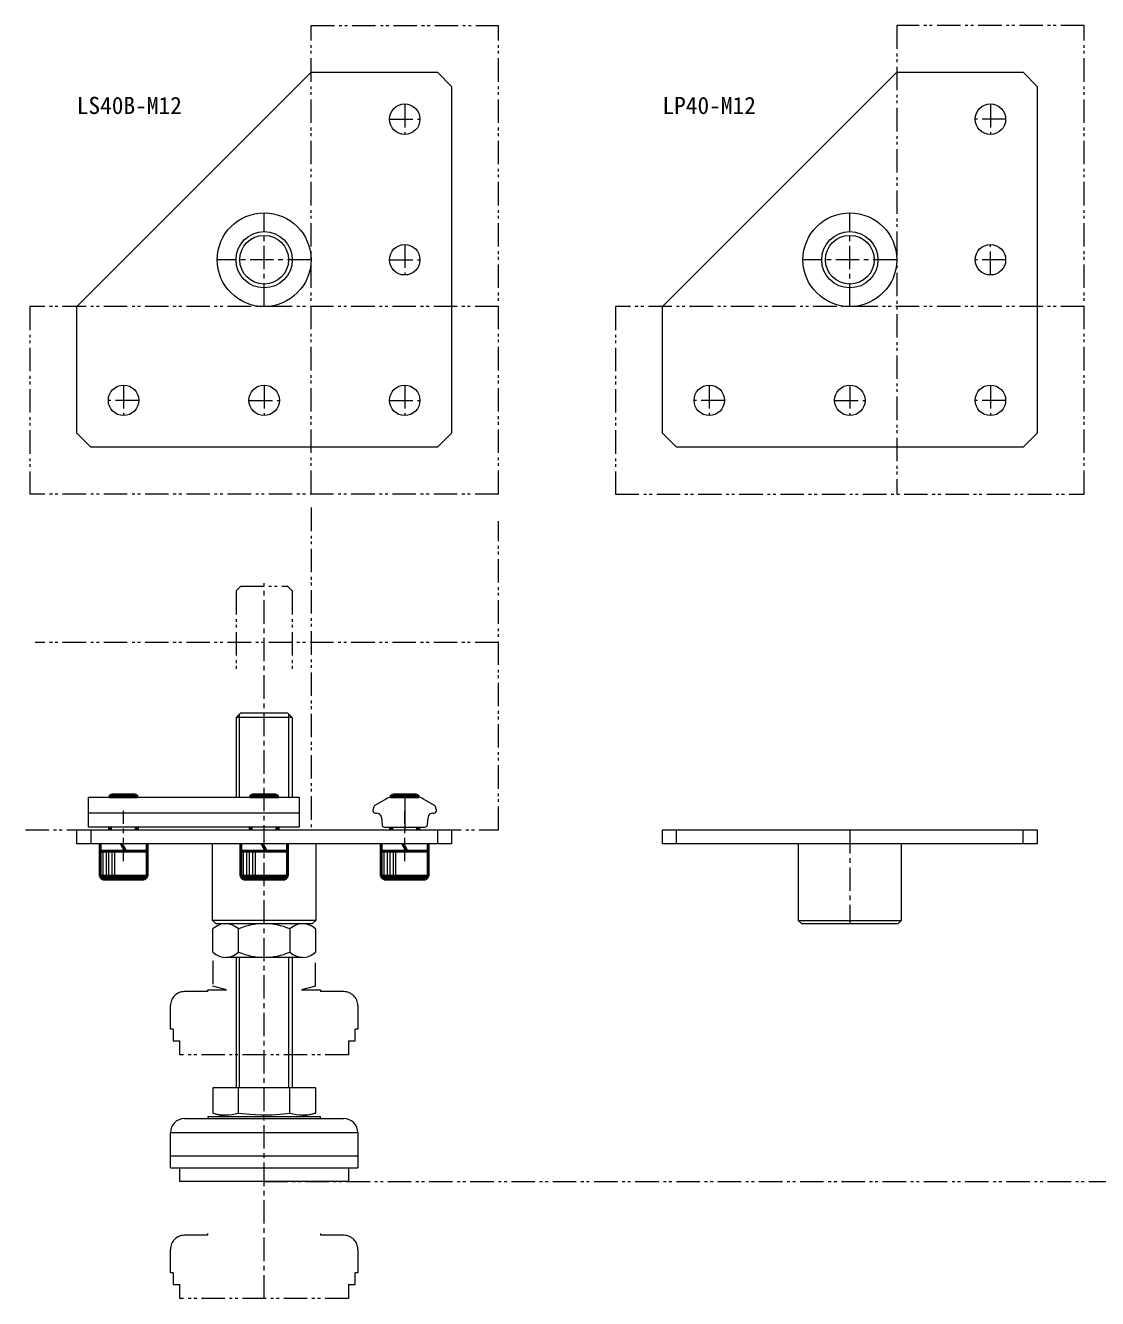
# Model space of a CAD drawing. Units: millimetres on the paper. Extents: x -645 to 466, y -571 to 602.
# Drawn here: x -645.4 to -416.6, y -32.9 to 238.8 of the extents above; entities that cross this region are included whole.
import ezdxf
from ezdxf.enums import TextEntityAlignment as Align

# ---------------------------------------------------------------- set-up
doc = ezdxf.new("R2010")
doc.units = ezdxf.units.MM
for name, pattern in [('CHAIN1', [8, 5, -1, 1, -1]), ('CHAIN2', [12, 9, -1, 1, -1]), ('DOUBLE_CHAIN1', [8.8, 5, -1, 0.6, -0.6, 0.6, -1])]:
    doc.linetypes.add(name, pattern=pattern)
for name, color, linetype, lineweight in [('0-0', 7, 'Continuous', 18), ('0-1', 4, 'Continuous', 18), ('0-2', 4, 'Continuous', 18)]:
    doc.layers.add(name, color=color, linetype=linetype, lineweight=lineweight)
doc.styles.add('ＭＳ ゴシック', font='')
doc.styles.get('ＭＳ ゴシック').set_extended_font_data('MS Gothic')

msp = doc.modelspace()

# ---------------------------------------------------------------- linework, layer by layer
at = {"layer": '0-0'}
for p, q in [((-634.5, 178.802), (-584.5, 228.802)), ((-584.5, 228.802), (-557.5, 228.802)), ((-557.5, 228.802), (-554.5, 225.802)), ((-509.5, 178.802), (-459.5, 228.802)), ((-459.5, 228.802), (-432.5, 228.802)), ((-432.5, 228.802), (-429.5, 225.802)), ((-554.5, 225.802), (-554.5, 151.802)), ((-429.5, 225.802), (-429.5, 151.802)), ((-634.5, 151.802), (-634.5, 178.802)), ((-509.5, 151.802), (-509.5, 178.802)), ((-631.5, 148.802), (-634.5, 151.802)), ((-554.5, 151.802), (-557.5, 148.802)), ((-506.5, 148.802), (-509.5, 151.802)), ((-429.5, 151.802), (-432.5, 148.802)), ((-557.5, 148.802), (-631.5, 148.802)), ((-432.5, 148.802), (-506.5, 148.802)), ((-600.5, 91.126), (-599.5, 92.126)), ((-600.5, 91.126), (-600.5, 74.126)), ((-599.5, 92.126), (-589.5, 92.126)), ((-589.5, 92.126), (-588.5, 91.126)), ((-588.5, 91.126), (-588.5, 74.126)), ((-634.5, 67.126), (-554.5, 67.126)), ((-634.5, 64.126), (-634.5, 67.126)), ((-631.5, 67.126), (-631.5, 64.126)), ((-557.5, 67.126), (-557.5, 64.126)), ((-554.5, 67.126), (-554.5, 64.126)), ((-509.5, 67.126), (-429.5, 67.126)), ((-509.5, 64.126), (-509.5, 67.126)), ((-506.5, 64.126), (-506.5, 67.126)), ((-432.5, 64.126), (-432.5, 67.126)), ((-429.5, 67.126), (-429.5, 64.126)), ((-554.5, 64.126), (-634.5, 64.126)), ((-605.5, 47.833), (-605.5, 64.126)), ((-583.5, 64.126), (-583.5, 47.833)), ((-429.5, 64.126), (-509.5, 64.126)), ((-480.5, 64.126), (-480.5, 47.833)), ((-458.5, 47.833), (-458.5, 64.126)), ((-605.5, 47.833), (-604.793, 47.126)), ((-583.5, 47.833), (-605.5, 47.833)), ((-605.176, 46.242), (-605.47, 45.989)), ((-604.477, 46.693), (-605.176, 46.242)), ((-604.793, 47.126), (-584.207, 47.126)), ((-603.725, 46.989), (-604.477, 46.693)), ((-602.943, 47.12), (-603.725, 46.989)), ((-602.154, 47.081), (-602.943, 47.12)), ((-602.727, 47.126), (-586.273, 47.126)), ((-601.383, 46.875), (-602.154, 47.081)), ((-600.652, 46.507), (-601.383, 46.875)), ((-599.985, 45.989), (-600.652, 46.507)), ((-588.721, 46.242), (-589.015, 45.989)), ((-588.022, 46.693), (-588.721, 46.242)), ((-587.271, 46.989), (-588.022, 46.693)), ((-586.488, 47.12), (-587.271, 46.989)), ((-585.7, 47.081), (-586.488, 47.12)), ((-584.928, 46.875), (-585.7, 47.081)), ((-584.198, 46.507), (-584.928, 46.875)), ((-583.5, 47.833), (-584.207, 47.126)), ((-583.53, 45.989), (-584.198, 46.507)), ((-479.793, 47.126), (-480.5, 47.833)), ((-480.5, 47.833), (-458.5, 47.833)), ((-479.793, 47.126), (-459.207, 47.126)), ((-459.207, 47.126), (-458.5, 47.833)), ((-605.47, 41.063), (-605.47, 45.989)), ((-599.985, 41.063), (-599.985, 45.989)), ((-589.015, 45.989), (-589.015, 41.063)), ((-583.53, 45.989), (-583.53, 41.063)), ((-605.47, 41.063), (-604.802, 40.545)), ((-600.978, 40.358), (-600.279, 40.81)), ((-600.279, 40.81), (-599.985, 41.063)), ((-589.015, 41.063), (-588.348, 40.545)), ((-584.523, 40.358), (-583.824, 40.81)), ((-583.824, 40.81), (-583.53, 41.063)), ((-604.802, 40.545), (-604.072, 40.177)), ((-604.072, 40.177), (-603.3, 39.971)), ((-603.3, 39.971), (-602.512, 39.932)), ((-586.273, 39.926), (-602.727, 39.926)), ((-602.512, 39.932), (-601.729, 40.063)), ((-601.729, 40.063), (-600.978, 40.358)), ((-600.5, 39.926), (-600.5, 12.126)), ((-588.5, 39.926), (-588.5, 12.126)), ((-588.348, 40.545), (-587.617, 40.177)), ((-587.617, 40.177), (-586.846, 39.971)), ((-586.846, 39.971), (-586.057, 39.932)), ((-586.057, 39.932), (-585.275, 40.063)), ((-585.275, 40.063), (-584.523, 40.358)), ((-605.47, 12.126), (-605.47, 6.692)), ((-583.53, 12.126), (-605.47, 12.126)), ((-599.985, 6.692), (-599.985, 12.126)), ((-589.015, 6.692), (-589.015, 12.126)), ((-583.53, 12.126), (-583.53, 6.692)), ((-611.5, 5.526), (-577.5, 5.526)), ((-606.5, 5.926), (-606.5, 5.526)), ((-582.5, 5.926), (-606.5, 5.926)), ((-605.47, 6.692), (-602.5, 5.926)), ((-605.47, 6.692), (-604.779, 6.532)), ((-604.779, 6.532), (-604.086, 6.411)), ((-604.086, 6.411), (-603.394, 6.337)), ((-603.394, 6.337), (-602.703, 6.313)), ((-602.703, 6.313), (-602.02, 6.34)), ((-602.02, 6.34), (-601.338, 6.416)), ((-601.338, 6.416), (-600.66, 6.535)), ((-600.66, 6.535), (-599.985, 6.692)), ((-599.985, 6.692), (-597.574, 6.438)), ((-597.574, 6.438), (-595.161, 6.319)), ((-595.161, 6.319), (-592.772, 6.353)), ((-592.772, 6.353), (-590.397, 6.532)), ((-590.397, 6.532), (-589.015, 6.692)), ((-589.015, 6.692), (-588.324, 6.532)), ((-588.324, 6.532), (-587.632, 6.411)), ((-587.632, 6.411), (-586.94, 6.337)), ((-586.94, 6.337), (-586.248, 6.313)), ((-583.53, 6.692), (-586.5, 5.926)), ((-586.248, 6.313), (-585.565, 6.34)), ((-585.565, 6.34), (-584.884, 6.416)), ((-584.884, 6.416), (-584.206, 6.535)), ((-584.206, 6.535), (-583.53, 6.692)), ((-582.5, 5.526), (-582.5, 5.926)), ((-614.5, -4.974), (-614.5, 2.526)), ((-574.5, 2.526), (-574.5, -4.974)), ((-574.5, -2.474), (-614.5, -2.474)), ((-614.5, -4.974), (-574.5, -4.974)), ((-612.5, -7.874), (-612.5, -4.974)), ((-576.5, -4.974), (-576.5, -7.874)), ((-576.5, -7.874), (-612.5, -7.874))]:
    msp.add_line(p, q, dxfattribs=at)
at = {"layer": '0-0', "color": 4}
for p, q in [((-588.5, 91.126), (-600.5, 91.126)), ((-599.75, 74.126), (-599.75, 91.876)), ((-589.25, 74.126), (-589.25, 91.876)), ((-599.75, 12.126), (-599.75, 39.926)), ((-589.25, 12.126), (-589.25, 39.926))]:
    msp.add_line(p, q, dxfattribs=at)
at = {"layer": '0-0'}
for centre, radius in [((-564.5, 218.802), 3.25), ((-439.5, 218.802), 3.25), ((-594.5, 188.802), 10), ((-469.5, 188.802), 10), ((-594.5, 188.802), 5.2), ((-469.5, 188.802), 5.2), ((-564.5, 188.802), 3.25), ((-439.5, 188.802), 3.25), ((-624.5, 158.802), 3.25), ((-594.5, 158.802), 3.25), ((-564.5, 158.802), 3.25), ((-499.5, 158.802), 3.25), ((-469.5, 158.802), 3.25), ((-439.5, 158.802), 3.25)]:
    msp.add_circle(centre, radius, dxfattribs=at)
for centre, radius, start, end in [((-594.5, 33.33), 13.796, 66.57339, 113.42659), ((-594.5, 53.722), 13.796, 246.57341, 293.42661), ((-611.5, 2.526), 3, 90, 180), ((-577.5, 2.526), 3, 360, 90)]:
    msp.add_arc(centre, radius, start, end, dxfattribs=at)
at = {"layer": '0-1', "linetype": 'CHAIN1'}
for p, q in [((-564.5, 222.052), (-564.5, 215.552)), ((-439.5, 222.052), (-439.5, 215.552)), ((-567.75, 218.802), (-561.25, 218.802)), ((-436.25, 218.802), (-442.75, 218.802)), ((-594.5, 178.802), (-594.5, 198.802)), ((-469.5, 178.802), (-469.5, 198.802)), ((-564.5, 192.052), (-564.5, 185.552)), ((-439.5, 185.552), (-439.5, 192.052)), ((-584.5, 188.802), (-604.5, 188.802)), ((-567.75, 188.802), (-561.25, 188.802)), ((-459.5, 188.802), (-479.5, 188.802)), ((-436.25, 188.802), (-442.75, 188.802)), ((-624.5, 162.052), (-624.5, 155.552)), ((-594.5, 162.052), (-594.5, 155.552)), ((-564.5, 162.052), (-564.5, 155.552)), ((-499.5, 162.052), (-499.5, 155.552)), ((-469.5, 162.052), (-469.5, 155.552)), ((-439.5, 162.052), (-439.5, 155.552)), ((-621.25, 158.802), (-627.75, 158.802)), ((-597.75, 158.802), (-591.25, 158.802)), ((-567.75, 158.802), (-561.25, 158.802)), ((-496.25, 158.802), (-502.75, 158.802)), ((-472.75, 158.802), (-466.25, 158.802)), ((-436.25, 158.802), (-442.75, 158.802)), ((-594.5, -32.874), (-594.5, 119.806)), ((-624.5, 60.436), (-624.5, 71.207)), ((-564.5, 60.436), (-564.5, 71.207)), ((-469.5, 67.126), (-469.5, 47.126))]:
    msp.add_line(p, q, dxfattribs=at)
at = {"layer": '0-1'}
msp.add_line((-614.5, 2.526), (-574.5, 2.526), dxfattribs=at)
for centre in [(-594.5, 188.802), (-469.5, 188.802)]:
    msp.add_circle(centre, 6, dxfattribs=at)
at = {"layer": '0-2', "linetype": 'DOUBLE_CHAIN1'}
for p, q in [((-584.5, 138.802), (-584.5, 238.802)), ((-584.5, 238.802), (-544.5, 238.802)), ((-544.5, 138.802), (-544.5, 238.802)), ((-419.5, 238.802), (-459.5, 238.802)), ((-459.5, 238.802), (-459.5, 138.802)), ((-419.5, 138.802), (-419.5, 238.802)), ((-544.5, 178.802), (-644.5, 178.802)), ((-644.5, 178.802), (-644.5, 138.802)), ((-419.5, 178.802), (-519.5, 178.802)), ((-544.5, 138.802), (-644.5, 138.802)), ((-584.5, 135.914), (-584.5, 67.126)), ((-544.5, 67.126), (-544.5, 133.04)), ((-600.5, 118.126), (-599.5, 119.126)), ((-600.5, 118.126), (-600.5, 101.126)), ((-599.5, 119.126), (-589.5, 119.126)), ((-589.5, 119.126), (-588.5, 118.126)), ((-588.5, 118.126), (-588.5, 101.126)), ((-544.5, 107.126), (-643.35, 107.126)), ((-645.44, 67.126), (-544.5, 67.126)), ((-605.47, 39.226), (-605.47, 33.792)), ((-583.53, 33.792), (-583.53, 39.226)), ((-606.5, 32.626), (-611.5, 32.626)), ((-606.5, 33.026), (-602.5, 33.026)), ((-606.5, 32.626), (-606.5, 33.026)), ((-602.5, 33.026), (-605.47, 33.792)), ((-583.53, 33.792), (-586.5, 33.026)), ((-586.5, 33.026), (-582.5, 33.026)), ((-582.5, 33.026), (-582.5, 32.626)), ((-577.5, 32.626), (-582.5, 32.626)), ((-614.5, 24.626), (-614.5, 29.626)), ((-574.5, 29.626), (-574.5, 24.626)), ((-613.9, 24.626), (-614.5, 24.626)), ((-613.9, 24.626), (-613.9, 22.126)), ((-574.5, 24.626), (-575.1, 24.626)), ((-575.1, 22.126), (-575.1, 24.626)), ((-613.9, 22.126), (-612.5, 22.126)), ((-612.5, 19.126), (-612.5, 22.126)), ((-576.5, 22.126), (-575.1, 22.126)), ((-576.5, 22.126), (-576.5, 19.126)), ((-576.5, 19.126), (-612.5, 19.126)), ((-594.5, -7.874), (-178.908, -7.874)), ((-606.5, -19.374), (-606.5, -18.974)), ((-582.5, -18.974), (-582.5, -19.374)), ((-606.5, -19.374), (-611.5, -19.374)), ((-577.5, -19.374), (-582.5, -19.374)), ((-614.5, -27.374), (-614.5, -22.374)), ((-574.5, -22.374), (-574.5, -27.374)), ((-613.9, -27.374), (-614.5, -27.374)), ((-613.9, -27.374), (-613.9, -29.874)), ((-613.9, -29.874), (-612.5, -29.874)), ((-612.5, -32.874), (-612.5, -29.874)), ((-576.5, -29.874), (-575.1, -29.874)), ((-576.5, -29.874), (-576.5, -32.874)), ((-574.5, -27.374), (-575.1, -27.374)), ((-575.1, -29.874), (-575.1, -27.374)), ((-576.5, -32.874), (-612.5, -32.874))]:
    msp.add_line(p, q, dxfattribs=at)
at = {"layer": '0-2', "color": 7}
for p, q in [((-632, 74.126), (-587, 74.126)), ((-632, 67.726), (-632, 74.126)), ((-587, 74.126), (-587, 67.726)), ((-568.496, 73.724), (-570.863, 72.358)), ((-562.004, 74.126), (-566.996, 74.126)), ((-558.137, 72.358), (-560.504, 73.724)), ((-587, 70.726), (-632, 70.726)), ((-571.096, 72.054), (-571.283, 71.355)), ((-570.8, 70.726), (-570.479, 70.726)), ((-558.521, 70.726), (-558.2, 70.726)), ((-557.717, 71.355), (-557.904, 72.054)), ((-569.483, 69.813), (-569.34, 68.182)), ((-559.66, 68.182), (-559.517, 69.813)), ((-587, 67.726), (-632, 67.726)), ((-568.842, 67.726), (-560.158, 67.726))]:
    msp.add_line(p, q, dxfattribs=at)
at = {"layer": '0-2', "color": 2, "lineweight": 50}
for p, q in [((-627.5, 74.176), (-627.05, 74.626)), ((-627.5, 74.176), (-627.5, 74.083)), ((-621.5, 74.176), (-627.5, 74.176)), ((-627.05, 74.626), (-621.95, 74.626)), ((-621.95, 74.626), (-621.5, 74.176)), ((-621.5, 74.176), (-621.5, 74.083)), ((-597.5, 74.176), (-597.05, 74.626)), ((-591.5, 74.176), (-597.5, 74.176)), ((-597.5, 74.083), (-597.5, 74.176)), ((-597.05, 74.626), (-591.95, 74.626)), ((-591.95, 74.626), (-591.5, 74.176)), ((-591.5, 74.083), (-591.5, 74.176)), ((-567.05, 74.626), (-567.5, 74.176)), ((-567.5, 74.176), (-567.5, 74.083)), ((-567.5, 74.176), (-561.5, 74.176)), ((-561.95, 74.626), (-567.05, 74.626)), ((-561.5, 74.176), (-561.95, 74.626)), ((-561.5, 74.083), (-561.5, 74.176)), ((-627.5, 67.726), (-627.5, 67.126)), ((-621.5, 67.726), (-621.5, 67.126)), ((-597.5, 67.726), (-597.5, 67.126)), ((-591.5, 67.726), (-591.5, 67.126)), ((-567.5, 67.726), (-567.5, 67.126)), ((-561.5, 67.126), (-561.5, 67.726)), ((-629.5, 64.126), (-629.5, 57.226)), ((-619.5, 62.626), (-629.5, 62.626)), ((-624.067, 62.626), (-624.933, 64.126)), ((-619.5, 64.126), (-619.5, 57.226)), ((-599.5, 64.126), (-599.5, 57.226)), ((-589.5, 62.626), (-599.5, 62.626)), ((-594.067, 62.626), (-594.933, 64.126)), ((-589.5, 64.126), (-589.5, 57.226)), ((-569.5, 64.126), (-569.5, 57.226)), ((-559.5, 62.626), (-569.5, 62.626)), ((-564.067, 62.626), (-564.933, 64.126)), ((-559.5, 64.126), (-559.5, 57.226)), ((-619.5, 57.226), (-629.5, 57.226)), ((-629.5, 57.226), (-628.9, 56.626)), ((-620.1, 56.626), (-619.5, 57.226)), ((-589.5, 57.226), (-599.5, 57.226)), ((-599.5, 57.226), (-598.9, 56.626)), ((-590.1, 56.626), (-589.5, 57.226)), ((-559.5, 57.226), (-569.5, 57.226)), ((-569.5, 57.226), (-568.9, 56.626)), ((-560.1, 56.626), (-559.5, 57.226)), ((-628.9, 56.626), (-620.1, 56.626)), ((-598.9, 56.626), (-590.1, 56.626)), ((-568.9, 56.626), (-560.1, 56.626))]:
    msp.add_line(p, q, dxfattribs=at)
at = {"layer": '0-2'}
for p, q in [((-627.05, 74.125), (-627.05, 74.626)), ((-621.95, 74.125), (-621.95, 74.626)), ((-597.05, 74.125), (-597.05, 74.626)), ((-591.95, 74.626), (-591.95, 74.125)), ((-567.05, 74.125), (-567.05, 74.626)), ((-561.95, 74.125), (-561.95, 74.626)), ((-627.05, 67.126), (-627.05, 67.726)), ((-621.95, 67.126), (-621.95, 67.726)), ((-597.05, 67.126), (-597.05, 67.726)), ((-591.95, 67.126), (-591.95, 67.726)), ((-567.05, 67.126), (-567.05, 67.726)), ((-561.95, 67.726), (-561.95, 67.126)), ((-628.875, 57.226), (-628.875, 62.626)), ((-628.25, 62.626), (-628.25, 57.226)), ((-627.625, 57.226), (-627.625, 62.626)), ((-627, 62.626), (-627, 57.226)), ((-626.375, 57.226), (-626.375, 62.626)), ((-598.875, 57.226), (-598.875, 62.626)), ((-598.25, 62.626), (-598.25, 57.226)), ((-597.625, 57.226), (-597.625, 62.626)), ((-597, 62.626), (-597, 57.226)), ((-596.375, 57.226), (-596.375, 62.626)), ((-568.875, 57.226), (-568.875, 62.626)), ((-568.25, 62.626), (-568.25, 57.226)), ((-567.625, 57.226), (-567.625, 62.626)), ((-567, 62.626), (-567, 57.226)), ((-566.375, 57.226), (-566.375, 62.626))]:
    msp.add_line(p, q, dxfattribs=at)
at = {"layer": '0-2', "linetype": 'CHAIN2'}
msp.add_line((-564.5, 74.126), (-564.5, 67.126), dxfattribs=at)
at = {"layer": '0-2', "linetype": 'DOUBLE_CHAIN1'}
msp.add_lwpolyline([(-519.5, 178.802), (-519.5, 138.802), (-419.5, 138.802)], dxfattribs=at)
at = {"layer": '0-2', "color": 7}
for centre, radius, start, end in [((-566.996, 71.126), 3, 90, 120), ((-562.004, 71.126), 3, 60, 90), ((-570.8, 71.226), 0.5, 165, 221.4073), ((-570.8, 71.226), 0.5, 221.4073, 270), ((-570.613, 71.925), 0.5, 120, 165), ((-570.479, 69.726), 1, 5, 90), ((-558.521, 69.726), 1, 90, 175), ((-558.2, 71.226), 0.5, 270, 318.5927), ((-558.387, 71.925), 0.5, 15, 60), ((-558.2, 71.226), 0.5, 318.5927, 15), ((-568.842, 68.226), 0.5, 185, 270), ((-560.158, 68.226), 0.5, 270, 355)]:
    msp.add_arc(centre, radius, start, end, dxfattribs=at)
at = {"layer": '0-2', "linetype": 'DOUBLE_CHAIN1'}
for centre, start, end in [((-611.5, 29.626), 90, 180), ((-577.5, 29.626), 360, 90), ((-611.5, -22.374), 90, 180), ((-577.5, -22.374), 360, 90)]:
    msp.add_arc(centre, 3, start, end, dxfattribs=at)

# ---------------------------------------------------------------- texts
at = {"layer": '0-0', "style": 'ＭＳ ゴシック'}
for s, p in [('LS40B-M12', (-634.5, 218.802)), ('LP40-M12', (-509.5, 218.802))]:
    msp.add_text(s, height=3.666, dxfattribs=at).set_placement(p, align=Align.BOTTOM_LEFT)

doc.saveas('drawing.dxf')
